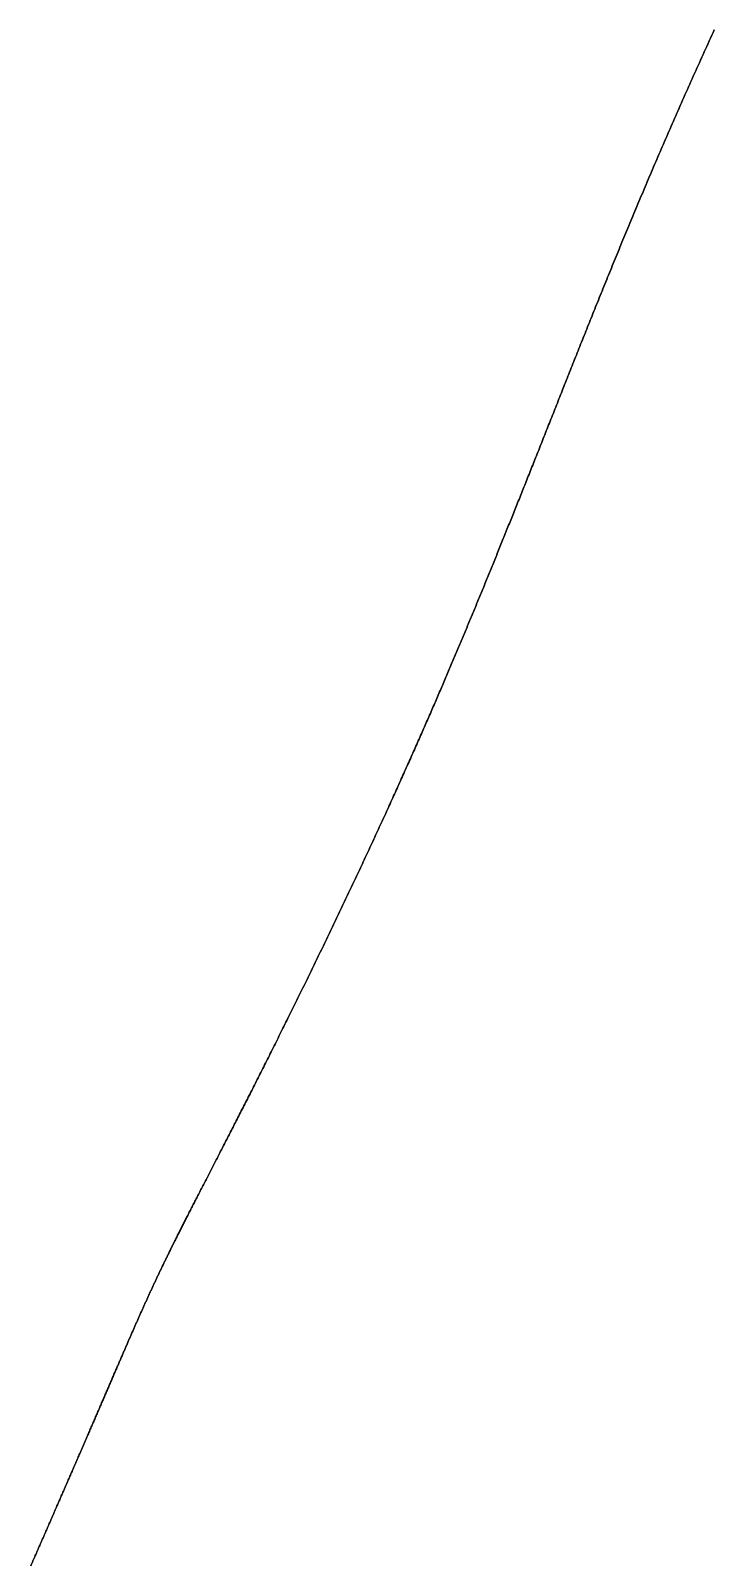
# Model space of a CAD drawing. Header units: inches. Extents: x 130170 to 284068, y 377793 to 804530.
# Drawn here: x 259666.6 to 259695.3, y 739564.4 to 739628.7 of the extents above; entities that cross this region are included whole.
import ezdxf

# ---------------------------------------------------------------- set-up
doc = ezdxf.new("R2010")
doc.units = ezdxf.units.IN
doc.header["$MEASUREMENT"] = 0
doc.layers.add('muni_il', color=7, linetype='Continuous')

msp = doc.modelspace()

# ---------------------------------------------------------------- linework, layer by layer
at = {"layer": 'muni_il'}
for points in [[(259666.642, 739564.42), (259666.666, 739564.475), (259666.689, 739564.529), (259666.713, 739564.583), (259666.737, 739564.637), (259666.76, 739564.691), (259666.784, 739564.745), (259666.808, 739564.799), (259666.831, 739564.853), (259666.855, 739564.907), (259666.878, 739564.961), (259666.902, 739565.015), (259666.926, 739565.069), (259666.949, 739565.123), (259666.973, 739565.177), (259666.996, 739565.231), (259667.02, 739565.284), (259667.043, 739565.338), (259667.067, 739565.392), (259667.09, 739565.446), (259667.114, 739565.499), (259667.137, 739565.553), (259667.161, 739565.606), (259667.184, 739565.66), (259667.207, 739565.714), (259667.231, 739565.767), (259667.254, 739565.82), (259667.278, 739565.874), (259667.301, 739565.927), (259667.324, 739565.981), (259667.348, 739566.034), (259667.371, 739566.087), (259667.394, 739566.14), (259667.417, 739566.194), (259667.441, 739566.247), (259667.464, 739566.3), (259667.487, 739566.353), (259667.51, 739566.406), (259667.533, 739566.459), (259667.556, 739566.512), (259667.579, 739566.565), (259667.603, 739566.618), (259667.626, 739566.671), (259667.649, 739566.724), (259667.672, 739566.776), (259667.695, 739566.829), (259667.718, 739566.882), (259667.741, 739566.934), (259667.764, 739566.987), (259667.786, 739567.039), (259667.809, 739567.092), (259667.832, 739567.144), (259667.855, 739567.196), (259667.878, 739567.249), (259667.901, 739567.301), (259667.923, 739567.353), (259667.946, 739567.405), (259667.969, 739567.457), (259667.991, 739567.509), (259668.014, 739567.561), (259668.037, 739567.613), (259668.059, 739567.665), (259668.082, 739567.717), (259668.104, 739567.768), (259668.127, 739567.82), (259668.149, 739567.872), (259668.172, 739567.923), (259668.194, 739567.974), (259668.216, 739568.026), (259668.238, 739568.077), (259668.261, 739568.128), (259668.283, 739568.179), (259668.305, 739568.23), (259668.327, 739568.281), (259668.349, 739568.332), (259668.372, 739568.383), (259668.394, 739568.434), (259668.416, 739568.484), (259668.438, 739568.535), (259668.459, 739568.585), (259668.481, 739568.636), (259668.503, 739568.686), (259668.525, 739568.736), (259668.547, 739568.787), (259668.568, 739568.837), (259668.59, 739568.886), (259668.612, 739568.936), (259668.633, 739568.986), (259668.655, 739569.036), (259668.676, 739569.085), (259668.698, 739569.135), (259668.719, 739569.184), (259668.741, 739569.234), (259668.762, 739569.283), (259668.783, 739569.332), (259668.804, 739569.381), (259668.826, 739569.43), (259668.847, 739569.478), (259668.868, 739569.527), (259668.889, 739569.576), (259668.91, 739569.624), (259668.931, 739569.673), (259668.952, 739569.721), (259668.973, 739569.769), (259668.993, 739569.817), (259669.014, 739569.865), (259669.035, 739569.913), (259669.055, 739569.961), (259669.076, 739570.008), (259669.096, 739570.056), (259669.117, 739570.103), (259669.137, 739570.15), (259669.158, 739570.198), (259669.178, 739570.245), (259669.198, 739570.292), (259669.219, 739570.338), (259669.239, 739570.385), (259669.259, 739570.432), (259669.279, 739570.478), (259669.299, 739570.524), (259669.319, 739570.571), (259669.339, 739570.617), (259669.359, 739570.663), (259669.378, 739570.708), (259669.398, 739570.754), (259669.418, 739570.8), (259669.437, 739570.845), (259669.457, 739570.891), (259669.476, 739570.936), (259669.496, 739570.981), (259669.515, 739571.026), (259669.535, 739571.071), (259669.554, 739571.115), (259669.573, 739571.16), (259669.592, 739571.205), (259669.611, 739571.249), (259669.63, 739571.293), (259669.649, 739571.337), (259669.668, 739571.381), (259669.687, 739571.425), (259669.706, 739571.469), (259669.725, 739571.512), (259669.743, 739571.556), (259669.762, 739571.599), (259669.781, 739571.642), (259669.799, 739571.685), (259669.818, 739571.728), (259669.836, 739571.771), (259669.855, 739571.814), (259669.873, 739571.856), (259669.891, 739571.899), (259669.909, 739571.941), (259669.928, 739571.983), (259669.946, 739572.025), (259669.964, 739572.067), (259669.982, 739572.109), (259670, 739572.15), (259670.017, 739572.192), (259670.035, 739572.233), (259670.053, 739572.274), (259670.071, 739572.315), (259670.088, 739572.356), (259670.106, 739572.397), (259670.123, 739572.438), (259670.141, 739572.478), (259670.158, 739572.519), (259670.176, 739572.559), (259670.193, 739572.599), (259670.21, 739572.639), (259670.228, 739572.679), (259670.245, 739572.719), (259670.262, 739572.759), (259670.279, 739572.798), (259670.296, 739572.838), (259670.313, 739572.877), (259670.33, 739572.916), (259670.347, 739572.955), (259670.363, 739572.994), (259670.38, 739573.033), (259670.397, 739573.072), (259670.414, 739573.11), (259670.43, 739573.149), (259670.447, 739573.187), (259670.463, 739573.225), (259670.48, 739573.264), (259670.496, 739573.302), (259670.513, 739573.339), (259670.529, 739573.377), (259670.545, 739573.415), (259670.561, 739573.452), (259670.578, 739573.49), (259670.594, 739573.527), (259670.61, 739573.564), (259670.626, 739573.601), (259670.642, 739573.638), (259670.658, 739573.675), (259670.674, 739573.712), (259670.69, 739573.748), (259670.706, 739573.785), (259670.722, 739573.821), (259670.737, 739573.858), (259670.753, 739573.894), (259670.769, 739573.93), (259670.785, 739573.966), (259670.8, 739574.002), (259670.816, 739574.038), (259670.832, 739574.073), (259670.847, 739574.109), (259670.863, 739574.145), (259670.878, 739574.18), (259670.893, 739574.215), (259670.909, 739574.25), (259670.924, 739574.286), (259670.94, 739574.321), (259670.955, 739574.356), (259670.97, 739574.391), (259670.986, 739574.425), (259671.001, 739574.46), (259671.016, 739574.495), (259671.031, 739574.529), (259671.047, 739574.564), (259671.062, 739574.598), (259671.077, 739574.633), (259671.092, 739574.667), (259671.107, 739574.701), (259671.122, 739574.735), (259671.137, 739574.769), (259671.152, 739574.803), (259671.168, 739574.837), (259671.183, 739574.871), (259671.197, 739574.905), (259671.213, 739574.939), (259671.228, 739574.972), (259671.242, 739575.006), (259671.257, 739575.039), (259671.272, 739575.073), (259671.287, 739575.106), (259671.302, 739575.14), (259671.317, 739575.173), (259671.332, 739575.206), (259671.347, 739575.24), (259671.362, 739575.273), (259671.377, 739575.306), (259671.392, 739575.339), (259671.407, 739575.372), (259671.422, 739575.405), (259671.437, 739575.438), (259671.452, 739575.471), (259671.467, 739575.504), (259671.482, 739575.537), (259671.496, 739575.57), (259671.511, 739575.603), (259671.526, 739575.636), (259671.541, 739575.669), (259671.556, 739575.702), (259671.571, 739575.735), (259671.586, 739575.768), (259671.601, 739575.8), (259671.617, 739575.833), (259671.632, 739575.866), (259671.647, 739575.899), (259671.662, 739575.932), (259671.677, 739575.965), (259671.692, 739575.997), (259671.707, 739576.03), (259671.722, 739576.063), (259671.738, 739576.096), (259671.753, 739576.129), (259671.768, 739576.162), (259671.783, 739576.195), (259671.799, 739576.227), (259671.814, 739576.261), (259671.83, 739576.293), (259671.845, 739576.327), (259671.861, 739576.36), (259671.876, 739576.393), (259671.892, 739576.426), (259671.907, 739576.459), (259671.923, 739576.492), (259671.939, 739576.525), (259671.954, 739576.559), (259671.97, 739576.592), (259671.986, 739576.626), (259672.002, 739576.659), (259672.018, 739576.693), (259672.034, 739576.726), (259672.05, 739576.76), (259672.066, 739576.794), (259672.082, 739576.828), (259672.098, 739576.861), (259672.115, 739576.895), (259672.131, 739576.929), (259672.147, 739576.964), (259672.164, 739576.998), (259672.18, 739577.032), (259672.197, 739577.067), (259672.214, 739577.101), (259672.23, 739577.136), (259672.247, 739577.17), (259672.264, 739577.205), (259672.281, 739577.24), (259672.298, 739577.275), (259672.315, 739577.31), (259672.332, 739577.345), (259672.35, 739577.381), (259672.367, 739577.416), (259672.384, 739577.452), (259672.402, 739577.488), (259672.42, 739577.524), (259672.437, 739577.56), (259672.455, 739577.596), (259672.473, 739577.632), (259672.491, 739577.669), (259672.509, 739577.705), (259672.527, 739577.742), (259672.545, 739577.779), (259672.564, 739577.816), (259672.582, 739577.853), (259672.601, 739577.89), (259672.62, 739577.928), (259672.638, 739577.966), (259672.657, 739578.004), (259672.676, 739578.042), (259672.695, 739578.08), (259672.714, 739578.118), (259672.734, 739578.157), (259672.753, 739578.196), (259672.773, 739578.235), (259672.792, 739578.274), (259672.812, 739578.313), (259672.832, 739578.353), (259672.852, 739578.393), (259672.872, 739578.433), (259672.892, 739578.473), (259672.913, 739578.513), (259672.933, 739578.554), (259672.954, 739578.595), (259672.975, 739578.636), (259672.995, 739578.677), (259673.016, 739578.719), (259673.038, 739578.761), (259673.059, 739578.803), (259673.08, 739578.845), (259673.102, 739578.887), (259673.124, 739578.93), (259673.146, 739578.973), (259673.168, 739579.016), (259673.19, 739579.06), (259673.212, 739579.103), (259673.234, 739579.147), (259673.257, 739579.192), (259673.28, 739579.236), (259673.302, 739579.281), (259673.325, 739579.326), (259673.349, 739579.371), (259673.372, 739579.417), (259673.395, 739579.463), (259673.419, 739579.509), (259673.443, 739579.555), (259673.467, 739579.602), (259673.491, 739579.649), (259673.515, 739579.696), (259673.539, 739579.744), (259673.564, 739579.792), (259673.589, 739579.84), (259673.614, 739579.889), (259673.639, 739579.937), (259673.664, 739579.986), (259673.689, 739580.036), (259673.715, 739580.086), (259673.74, 739580.136), (259673.766, 739580.186), (259673.792, 739580.237), (259673.818, 739580.287), (259673.845, 739580.339), (259673.871, 739580.39), (259673.898, 739580.442), (259673.925, 739580.495), (259673.952, 739580.547), (259673.979, 739580.6), (259674.007, 739580.653), (259674.034, 739580.707), (259674.062, 739580.761), (259674.09, 739580.815), (259674.118, 739580.87), (259674.146, 739580.925), (259674.175, 739580.98), (259674.203, 739581.036), (259674.232, 739581.092), (259674.261, 739581.148), (259674.29, 739581.205), (259674.32, 739581.262), (259674.349, 739581.319), (259674.379, 739581.377), (259674.409, 739581.435), (259674.439, 739581.493), (259674.469, 739581.552), (259674.499, 739581.611), (259674.53, 739581.671), (259674.56, 739581.73), (259674.591, 739581.791), (259674.622, 739581.851), (259674.654, 739581.912), (259674.685, 739581.974), (259674.717, 739582.035), (259674.749, 739582.097), (259674.781, 739582.159), (259674.813, 739582.222), (259674.845, 739582.285), (259674.878, 739582.349), (259674.91, 739582.412), (259674.943, 739582.477), (259674.976, 739582.541), (259675.01, 739582.606), (259675.043, 739582.671), (259675.077, 739582.737), (259675.11, 739582.803), (259675.144, 739582.869), (259675.178, 739582.936), (259675.213, 739583.003), (259675.247, 739583.07), (259675.282, 739583.138), (259675.316, 739583.206), (259675.351, 739583.275), (259675.386, 739583.343), (259675.422, 739583.413), (259675.457, 739583.482), (259675.492, 739583.552), (259675.528, 739583.622), (259675.564, 739583.693), (259675.6, 739583.764), (259675.636, 739583.835), (259675.673, 739583.906), (259675.709, 739583.978), (259675.746, 739584.051), (259675.783, 739584.123), (259675.82, 739584.196), (259675.857, 739584.269), (259675.894, 739584.343), (259675.932, 739584.417), (259675.969, 739584.491), (259676.007, 739584.566), (259676.045, 739584.641), (259676.083, 739584.716), (259676.121, 739584.792), (259676.159, 739584.867), (259676.198, 739584.944), (259676.236, 739585.02), (259676.275, 739585.097), (259676.314, 739585.174), (259676.353, 739585.251), (259676.392, 739585.329), (259676.431, 739585.407), (259676.47, 739585.485), (259676.51, 739585.564), (259676.55, 739585.643), (259676.589, 739585.722), (259676.629, 739585.801), (259676.669, 739585.881), (259676.709, 739585.961), (259676.749, 739586.041), (259676.79, 739586.122), (259676.83, 739586.203), (259676.87, 739586.284), (259676.911, 739586.365), (259676.952, 739586.447), (259676.993, 739586.529), (259677.033, 739586.611), (259677.074, 739586.693), (259677.115, 739586.775), (259677.157, 739586.858), (259677.198, 739586.941), (259677.239, 739587.024), (259677.281, 739587.108), (259677.322, 739587.192), (259677.364, 739587.275), (259677.405, 739587.36), (259677.447, 739587.444), (259677.489, 739587.528), (259677.531, 739587.613), (259677.573, 739587.698), (259677.615, 739587.783), (259677.657, 739587.868), (259677.699, 739587.954), (259677.741, 739588.039), (259677.783, 739588.125), (259677.825, 739588.211), (259677.868, 739588.297), (259677.91, 739588.383), (259677.953, 739588.47), (259677.995, 739588.556), (259678.037, 739588.643), (259678.08, 739588.73), (259678.123, 739588.817), (259678.165, 739588.904), (259678.208, 739588.991), (259678.25, 739589.078), (259678.293, 739589.166), (259678.336, 739589.253), (259678.378, 739589.341), (259678.421, 739589.429), (259678.464, 739589.517), (259678.507, 739589.604), (259678.549, 739589.692), (259678.592, 739589.781), (259678.635, 739589.869), (259678.678, 739589.957), (259678.72, 739590.045), (259678.763, 739590.134), (259678.806, 739590.222), (259678.848, 739590.31), (259678.891, 739590.399), (259678.934, 739590.487), (259678.977, 739590.576), (259679.019, 739590.664), (259679.062, 739590.753), (259679.105, 739590.842), (259679.147, 739590.93), (259679.19, 739591.019), (259679.232, 739591.107), (259679.275, 739591.196), (259679.317, 739591.285), (259679.36, 739591.373), (259679.402, 739591.462), (259679.444, 739591.551), (259679.487, 739591.639), (259679.529, 739591.728), (259679.571, 739591.816), (259679.613, 739591.905), (259679.655, 739591.993), (259679.697, 739592.081), (259679.739, 739592.17), (259679.781, 739592.258), (259679.823, 739592.346), (259679.865, 739592.434), (259679.906, 739592.522), (259679.948, 739592.61), (259679.989, 739592.698), (259680.031, 739592.786), (259680.072, 739592.874), (259680.114, 739592.961), (259680.155, 739593.049), (259680.196, 739593.136), (259680.237, 739593.223), (259680.278, 739593.311), (259680.319, 739593.398), (259680.36, 739593.485), (259680.4, 739593.571), (259680.441, 739593.658), (259680.482, 739593.745), (259680.522, 739593.831), (259680.562, 739593.918), (259680.603, 739594.004), (259680.643, 739594.09), (259680.683, 739594.176), (259680.723, 739594.262), (259680.763, 739594.347), (259680.802, 739594.433), (259680.842, 739594.518), (259680.881, 739594.603), (259680.921, 739594.688), (259680.96, 739594.773), (259680.999, 739594.858), (259681.038, 739594.942), (259681.077, 739595.026), (259681.116, 739595.111), (259681.155, 739595.195), (259681.193, 739595.278), (259681.232, 739595.362), (259681.27, 739595.445), (259681.308, 739595.529), (259681.347, 739595.612), (259681.384, 739595.694), (259681.422, 739595.777), (259681.46, 739595.86), (259681.498, 739595.942), (259681.535, 739596.024), (259681.573, 739596.106), (259681.61, 739596.187), (259681.647, 739596.269), (259681.684, 739596.35), (259681.721, 739596.431), (259681.758, 739596.512), (259681.794, 739596.592), (259681.831, 739596.672), (259681.867, 739596.753), (259681.903, 739596.833), (259681.939, 739596.912), (259681.975, 739596.992), (259682.011, 739597.071), (259682.047, 739597.15), (259682.082, 739597.229), (259682.118, 739597.308), (259682.153, 739597.386), (259682.188, 739597.464), (259682.223, 739597.542), (259682.258, 739597.62), (259682.293, 739597.697), (259682.327, 739597.775), (259682.362, 739597.852), (259682.396, 739597.929), (259682.43, 739598.005), (259682.464, 739598.082), (259682.498, 739598.158), (259682.532, 739598.234), (259682.566, 739598.31), (259682.599, 739598.385), (259682.633, 739598.46), (259682.666, 739598.535), (259682.7, 739598.61), (259682.733, 739598.685), (259682.765, 739598.759), (259682.798, 739598.834), (259682.831, 739598.908), (259682.864, 739598.981), (259682.896, 739599.055), (259682.928, 739599.128), (259682.96, 739599.202), (259682.993, 739599.275), (259683.025, 739599.347), (259683.056, 739599.42), (259683.088, 739599.492), (259683.12, 739599.564), (259683.151, 739599.636), (259683.183, 739599.708), (259683.214, 739599.779), (259683.245, 739599.851), (259683.276, 739599.922), (259683.307, 739599.993), (259683.338, 739600.064), (259683.368, 739600.134), (259683.399, 739600.205), (259683.43, 739600.275), (259683.46, 739600.345), (259683.49, 739600.415), (259683.521, 739600.484), (259683.55, 739600.554), (259683.58, 739600.623), (259683.61, 739600.692), (259683.64, 739600.761), (259683.67, 739600.83), (259683.699, 739600.899), (259683.729, 739600.967), (259683.758, 739601.036), (259683.788, 739601.104), (259683.817, 739601.172), (259683.846, 739601.24), (259683.875, 739601.307), (259683.904, 739601.375), (259683.933, 739601.443), (259683.962, 739601.51), (259683.99, 739601.577), (259684.019, 739601.644), (259684.048, 739601.711), (259684.076, 739601.778), (259684.105, 739601.845), (259684.133, 739601.911), (259684.161, 739601.978), (259684.189, 739602.044), (259684.217, 739602.111), (259684.246, 739602.177), (259684.274, 739602.243), (259684.301, 739602.309), (259684.329, 739602.375), (259684.357, 739602.44), (259684.385, 739602.506), (259684.412, 739602.572), (259684.44, 739602.637), (259684.468, 739602.703), (259684.495, 739602.768), (259684.523, 739602.833), (259684.55, 739602.899), (259684.578, 739602.964), (259684.605, 739603.029), (259684.632, 739603.094), (259684.66, 739603.159), (259684.687, 739603.224), (259684.714, 739603.289), (259684.741, 739603.354), (259684.768, 739603.419), (259684.795, 739603.484), (259684.822, 739603.549), (259684.849, 739603.613), (259684.876, 739603.678), (259684.903, 739603.743), (259684.93, 739603.808), (259684.957, 739603.872), (259684.984, 739603.937), (259685.011, 739604.002), (259685.038, 739604.067), (259685.065, 739604.131), (259685.092, 739604.196), (259685.118, 739604.261), (259685.145, 739604.326), (259685.172, 739604.39), (259685.199, 739604.455), (259685.226, 739604.52), (259685.252, 739604.585), (259685.279, 739604.65), (259685.306, 739604.715), (259685.333, 739604.78), (259685.36, 739604.845), (259685.386, 739604.91), (259685.413, 739604.975), (259685.44, 739605.04), (259685.467, 739605.105), (259685.493, 739605.171), (259685.52, 739605.236), (259685.547, 739605.302), (259685.574, 739605.367), (259685.601, 739605.433), (259685.628, 739605.498), (259685.655, 739605.564), (259685.682, 739605.63), (259685.709, 739605.696), (259685.736, 739605.762), (259685.763, 739605.828), (259685.79, 739605.894), (259685.817, 739605.96), (259685.844, 739606.027), (259685.871, 739606.093), (259685.898, 739606.16), (259685.925, 739606.227), (259685.952, 739606.294), (259685.979, 739606.361), (259686.007, 739606.428), (259686.034, 739606.495), (259686.061, 739606.562), (259686.089, 739606.63), (259686.116, 739606.697), (259686.144, 739606.765), (259686.171, 739606.833), (259686.199, 739606.901), (259686.226, 739606.969), (259686.254, 739607.038), (259686.282, 739607.106), (259686.309, 739607.175), (259686.337, 739607.243), (259686.365, 739607.312), (259686.393, 739607.382), (259686.421, 739607.451), (259686.449, 739607.52), (259686.477, 739607.59), (259686.505, 739607.66), (259686.533, 739607.729), (259686.561, 739607.8), (259686.589, 739607.87), (259686.618, 739607.94), (259686.646, 739608.011), (259686.675, 739608.082), (259686.703, 739608.153), (259686.732, 739608.224), (259686.76, 739608.295), (259686.789, 739608.367), (259686.818, 739608.439), (259686.847, 739608.511), (259686.876, 739608.583), (259686.904, 739608.655), (259686.934, 739608.728), (259686.963, 739608.8), (259686.992, 739608.873), (259687.021, 739608.946), (259687.05, 739609.02), (259687.08, 739609.093), (259687.109, 739609.167), (259687.139, 739609.241), (259687.168, 739609.315), (259687.198, 739609.39), (259687.228, 739609.464), (259687.258, 739609.539), (259687.287, 739609.614), (259687.317, 739609.689), (259687.347, 739609.765), (259687.378, 739609.84), (259687.408, 739609.916), (259687.438, 739609.992), (259687.468, 739610.068), (259687.499, 739610.145), (259687.529, 739610.222), (259687.56, 739610.299), (259687.591, 739610.376), (259687.621, 739610.453), (259687.652, 739610.531), (259687.683, 739610.609), (259687.714, 739610.687), (259687.745, 739610.765), (259687.776, 739610.843), (259687.808, 739610.922), (259687.839, 739611.001), (259687.87, 739611.08), (259687.902, 739611.16), (259687.933, 739611.239), (259687.965, 739611.319), (259687.997, 739611.399), (259688.028, 739611.479), (259688.06, 739611.56), (259688.092, 739611.641), (259688.124, 739611.722), (259688.157, 739611.803), (259688.189, 739611.884), (259688.221, 739611.966), (259688.254, 739612.048), (259688.286, 739612.13), (259688.319, 739612.212), (259688.351, 739612.295), (259688.384, 739612.377), (259688.417, 739612.46), (259688.45, 739612.544), (259688.483, 739612.627), (259688.516, 739612.711), (259688.549, 739612.794), (259688.583, 739612.878), (259688.616, 739612.963), (259688.649, 739613.047), (259688.683, 739613.132), (259688.717, 739613.217), (259688.75, 739613.302), (259688.784, 739613.387), (259688.818, 739613.473), (259688.852, 739613.559), (259688.886, 739613.645), (259688.92, 739613.731), (259688.955, 739613.818), (259688.989, 739613.904), (259689.023, 739613.991), (259689.058, 739614.078), (259689.093, 739614.166), (259689.127, 739614.253), (259689.162, 739614.341), (259689.197, 739614.429), (259689.232, 739614.517), (259689.267, 739614.605), (259689.302, 739614.694), (259689.337, 739614.783), (259689.373, 739614.872), (259689.408, 739614.961), (259689.444, 739615.05), (259689.479, 739615.14), (259689.515, 739615.229), (259689.551, 739615.32), (259689.587, 739615.41), (259689.623, 739615.5), (259689.659, 739615.591), (259689.695, 739615.681), (259689.731, 739615.772), (259689.768, 739615.864), (259689.804, 739615.955), (259689.841, 739616.046), (259689.877, 739616.138), (259689.914, 739616.23), (259689.951, 739616.322), (259689.988, 739616.415), (259690.025, 739616.507), (259690.062, 739616.6), (259690.099, 739616.693), (259690.137, 739616.786), (259690.174, 739616.879), (259690.212, 739616.973), (259690.249, 739617.066), (259690.287, 739617.16), (259690.325, 739617.254), (259690.363, 739617.349), (259690.401, 739617.443), (259690.439, 739617.538), (259690.477, 739617.632), (259690.515, 739617.727), (259690.554, 739617.822), (259690.592, 739617.918), (259690.631, 739618.013), (259690.67, 739618.109), (259690.709, 739618.205), (259690.748, 739618.301), (259690.787, 739618.397), (259690.826, 739618.494), (259690.865, 739618.59), (259690.905, 739618.687), (259690.944, 739618.784), (259690.984, 739618.881), (259691.023, 739618.978), (259691.063, 739619.076), (259691.103, 739619.174), (259691.143, 739619.272), (259691.183, 739619.37), (259691.224, 739619.468), (259691.264, 739619.566), (259691.305, 739619.665), (259691.345, 739619.764), (259691.386, 739619.863), (259691.427, 739619.962), (259691.468, 739620.061), (259691.509, 739620.161), (259691.55, 739620.26), (259691.592, 739620.36), (259691.633, 739620.46), (259691.675, 739620.56), (259691.716, 739620.661), (259691.758, 739620.761), (259691.8, 739620.862), (259691.842, 739620.963), (259691.884, 739621.064), (259691.927, 739621.166), (259691.969, 739621.267), (259692.012, 739621.369), (259692.054, 739621.471), (259692.097, 739621.573), (259692.14, 739621.675), (259692.183, 739621.777), (259692.227, 739621.88), (259692.27, 739621.983), (259692.314, 739622.086), (259692.357, 739622.189), (259692.401, 739622.292), (259692.445, 739622.396), (259692.489, 739622.5), (259692.533, 739622.604), (259692.577, 739622.708), (259692.622, 739622.812), (259692.667, 739622.917), (259692.711, 739623.021), (259692.756, 739623.126), (259692.801, 739623.232), (259692.846, 739623.337), (259692.892, 739623.442), (259692.937, 739623.548), (259692.983, 739623.654), (259693.029, 739623.76), (259693.075, 739623.867), (259693.121, 739623.973), (259693.167, 739624.08), (259693.213, 739624.187), (259693.26, 739624.294), (259693.307, 739624.401), (259693.353, 739624.509), (259693.4, 739624.617), (259693.447, 739624.725), (259693.495, 739624.833), (259693.542, 739624.942), (259693.59, 739625.05), (259693.638, 739625.159), (259693.686, 739625.268), (259693.734, 739625.378), (259693.782, 739625.487), (259693.83, 739625.597), (259693.879, 739625.707), (259693.928, 739625.817), (259693.976, 739625.928), (259694.026, 739626.039), (259694.075, 739626.15), (259694.124, 739626.261), (259694.174, 739626.372), (259694.223, 739626.484), (259694.273, 739626.596), (259694.323, 739626.708), (259694.373, 739626.82), (259694.424, 739626.933), (259694.474, 739627.045), (259694.525, 739627.158), (259694.576, 739627.272), (259694.627, 739627.385), (259694.678, 739627.499), (259694.729, 739627.613), (259694.781, 739627.727), (259694.832, 739627.842), (259694.884, 739627.957), (259694.936, 739628.072), (259694.989, 739628.187), (259695.041, 739628.302), (259695.093, 739628.418), (259695.146, 739628.534), (259695.199, 739628.65), (259695.252, 739628.767)], [(259695.252, 739628.767), (259695.199, 739628.65), (259695.146, 739628.534), (259695.093, 739628.418), (259695.041, 739628.302), (259694.989, 739628.187), (259694.936, 739628.072), (259694.884, 739627.957), (259694.832, 739627.842), (259694.781, 739627.727), (259694.729, 739627.613), (259694.678, 739627.499), (259694.627, 739627.385), (259694.576, 739627.272), (259694.525, 739627.158), (259694.474, 739627.045), (259694.424, 739626.933), (259694.373, 739626.82), (259694.323, 739626.708), (259694.273, 739626.596), (259694.223, 739626.484), (259694.174, 739626.372), (259694.124, 739626.261), (259694.075, 739626.15), (259694.026, 739626.039), (259693.976, 739625.928), (259693.928, 739625.817), (259693.879, 739625.707), (259693.83, 739625.597), (259693.782, 739625.487), (259693.734, 739625.378), (259693.686, 739625.268), (259693.638, 739625.159), (259693.59, 739625.05), (259693.542, 739624.942), (259693.495, 739624.833), (259693.447, 739624.725), (259693.4, 739624.617), (259693.353, 739624.509), (259693.307, 739624.401), (259693.26, 739624.294), (259693.213, 739624.187), (259693.167, 739624.08), (259693.121, 739623.973), (259693.075, 739623.867), (259693.029, 739623.76), (259692.983, 739623.654), (259692.937, 739623.548), (259692.892, 739623.442), (259692.846, 739623.337), (259692.801, 739623.232), (259692.756, 739623.126), (259692.711, 739623.021), (259692.667, 739622.917), (259692.622, 739622.812), (259692.577, 739622.708), (259692.533, 739622.604), (259692.489, 739622.5), (259692.445, 739622.396), (259692.401, 739622.292), (259692.357, 739622.189), (259692.314, 739622.086), (259692.27, 739621.983), (259692.227, 739621.88), (259692.183, 739621.777), (259692.14, 739621.675), (259692.097, 739621.573), (259692.054, 739621.471), (259692.012, 739621.369), (259691.969, 739621.267), (259691.927, 739621.166), (259691.884, 739621.064), (259691.842, 739620.963), (259691.8, 739620.862), (259691.758, 739620.761), (259691.716, 739620.661), (259691.675, 739620.56), (259691.633, 739620.46), (259691.592, 739620.36), (259691.55, 739620.26), (259691.509, 739620.161), (259691.468, 739620.061), (259691.427, 739619.962), (259691.386, 739619.863), (259691.345, 739619.764), (259691.305, 739619.665), (259691.264, 739619.566), (259691.224, 739619.468), (259691.183, 739619.37), (259691.143, 739619.272), (259691.103, 739619.174), (259691.063, 739619.076), (259691.023, 739618.978), (259690.984, 739618.881), (259690.944, 739618.784), (259690.905, 739618.687), (259690.865, 739618.59), (259690.826, 739618.494), (259690.787, 739618.397), (259690.748, 739618.301), (259690.709, 739618.205), (259690.67, 739618.109), (259690.631, 739618.013), (259690.592, 739617.918), (259690.554, 739617.822), (259690.515, 739617.727), (259690.477, 739617.632), (259690.439, 739617.538), (259690.401, 739617.443), (259690.363, 739617.349), (259690.325, 739617.254), (259690.287, 739617.16), (259690.249, 739617.066), (259690.212, 739616.973), (259690.174, 739616.879), (259690.137, 739616.786), (259690.099, 739616.693), (259690.062, 739616.6), (259690.025, 739616.507), (259689.988, 739616.415), (259689.951, 739616.322), (259689.914, 739616.23), (259689.877, 739616.138), (259689.841, 739616.046), (259689.804, 739615.955), (259689.768, 739615.864), (259689.731, 739615.772), (259689.695, 739615.681), (259689.659, 739615.591), (259689.623, 739615.5), (259689.587, 739615.41), (259689.551, 739615.32), (259689.515, 739615.229), (259689.479, 739615.14), (259689.444, 739615.05), (259689.408, 739614.961), (259689.373, 739614.872), (259689.337, 739614.783), (259689.302, 739614.694), (259689.267, 739614.605), (259689.232, 739614.517), (259689.197, 739614.429), (259689.162, 739614.341), (259689.127, 739614.253), (259689.093, 739614.166), (259689.058, 739614.078), (259689.023, 739613.991), (259688.989, 739613.904), (259688.955, 739613.818), (259688.92, 739613.731), (259688.886, 739613.645), (259688.852, 739613.559), (259688.818, 739613.473), (259688.784, 739613.387), (259688.75, 739613.302), (259688.717, 739613.217), (259688.683, 739613.132), (259688.649, 739613.047), (259688.616, 739612.963), (259688.583, 739612.878), (259688.549, 739612.794), (259688.516, 739612.711), (259688.483, 739612.627), (259688.45, 739612.544), (259688.417, 739612.46), (259688.384, 739612.377), (259688.351, 739612.295), (259688.319, 739612.212), (259688.286, 739612.13), (259688.254, 739612.048), (259688.221, 739611.966), (259688.189, 739611.884), (259688.157, 739611.803), (259688.124, 739611.722), (259688.092, 739611.641), (259688.06, 739611.56), (259688.028, 739611.479), (259687.997, 739611.399), (259687.965, 739611.319), (259687.933, 739611.239), (259687.902, 739611.16), (259687.87, 739611.08), (259687.839, 739611.001), (259687.808, 739610.922), (259687.776, 739610.843), (259687.745, 739610.765), (259687.714, 739610.687), (259687.683, 739610.609), (259687.652, 739610.531), (259687.621, 739610.453), (259687.591, 739610.376), (259687.56, 739610.299), (259687.529, 739610.222), (259687.499, 739610.145), (259687.468, 739610.068), (259687.438, 739609.992), (259687.408, 739609.916), (259687.378, 739609.84), (259687.347, 739609.765), (259687.317, 739609.689), (259687.287, 739609.614), (259687.258, 739609.539), (259687.228, 739609.464), (259687.198, 739609.39), (259687.168, 739609.315), (259687.139, 739609.241), (259687.109, 739609.167), (259687.08, 739609.093), (259687.05, 739609.02), (259687.021, 739608.946), (259686.992, 739608.873), (259686.963, 739608.8), (259686.934, 739608.728), (259686.904, 739608.655), (259686.876, 739608.583), (259686.847, 739608.511), (259686.818, 739608.439), (259686.789, 739608.367), (259686.76, 739608.295), (259686.732, 739608.224), (259686.703, 739608.153), (259686.675, 739608.082), (259686.646, 739608.011), (259686.618, 739607.94), (259686.589, 739607.87), (259686.561, 739607.8), (259686.533, 739607.729), (259686.505, 739607.66), (259686.477, 739607.59), (259686.449, 739607.52), (259686.421, 739607.451), (259686.393, 739607.382), (259686.365, 739607.312), (259686.337, 739607.243), (259686.309, 739607.175), (259686.282, 739607.106), (259686.254, 739607.038), (259686.226, 739606.969), (259686.199, 739606.901), (259686.171, 739606.833), (259686.144, 739606.765), (259686.116, 739606.697), (259686.089, 739606.63), (259686.061, 739606.562), (259686.034, 739606.495), (259686.007, 739606.428), (259685.979, 739606.361), (259685.952, 739606.294), (259685.925, 739606.227), (259685.898, 739606.16), (259685.871, 739606.093), (259685.844, 739606.027), (259685.817, 739605.96), (259685.79, 739605.894), (259685.763, 739605.828), (259685.736, 739605.762), (259685.709, 739605.696), (259685.682, 739605.63), (259685.655, 739605.564), (259685.628, 739605.498), (259685.601, 739605.433), (259685.574, 739605.367), (259685.547, 739605.302), (259685.52, 739605.236), (259685.493, 739605.171), (259685.467, 739605.105), (259685.44, 739605.04), (259685.413, 739604.975), (259685.386, 739604.91), (259685.36, 739604.845), (259685.333, 739604.78), (259685.306, 739604.715), (259685.279, 739604.65), (259685.252, 739604.585), (259685.226, 739604.52), (259685.199, 739604.455), (259685.172, 739604.39), (259685.145, 739604.326), (259685.118, 739604.261), (259685.092, 739604.196), (259685.065, 739604.131), (259685.038, 739604.067), (259685.011, 739604.002), (259684.984, 739603.937), (259684.957, 739603.872), (259684.93, 739603.808), (259684.903, 739603.743), (259684.876, 739603.678), (259684.849, 739603.613), (259684.822, 739603.549), (259684.795, 739603.484), (259684.768, 739603.419), (259684.741, 739603.354), (259684.714, 739603.289), (259684.687, 739603.224), (259684.66, 739603.159), (259684.632, 739603.094), (259684.605, 739603.029), (259684.578, 739602.964), (259684.55, 739602.899), (259684.523, 739602.833), (259684.495, 739602.768), (259684.468, 739602.703), (259684.44, 739602.637), (259684.412, 739602.572), (259684.385, 739602.506), (259684.357, 739602.44), (259684.329, 739602.375), (259684.301, 739602.309), (259684.274, 739602.243), (259684.246, 739602.177), (259684.217, 739602.111), (259684.189, 739602.044), (259684.161, 739601.978), (259684.133, 739601.911), (259684.105, 739601.845), (259684.076, 739601.778), (259684.048, 739601.711), (259684.019, 739601.644), (259683.99, 739601.577), (259683.962, 739601.51), (259683.933, 739601.443), (259683.904, 739601.375), (259683.875, 739601.307), (259683.846, 739601.24), (259683.817, 739601.172), (259683.788, 739601.104), (259683.758, 739601.036), (259683.729, 739600.967), (259683.699, 739600.899), (259683.67, 739600.83), (259683.64, 739600.761), (259683.61, 739600.692), (259683.58, 739600.623), (259683.55, 739600.554), (259683.521, 739600.484), (259683.49, 739600.415), (259683.46, 739600.345), (259683.43, 739600.275), (259683.399, 739600.205), (259683.368, 739600.134), (259683.338, 739600.064), (259683.307, 739599.993), (259683.276, 739599.922), (259683.245, 739599.851), (259683.214, 739599.779), (259683.183, 739599.708), (259683.151, 739599.636), (259683.12, 739599.564), (259683.088, 739599.492), (259683.056, 739599.42), (259683.025, 739599.347), (259682.993, 739599.275), (259682.96, 739599.202), (259682.928, 739599.128), (259682.896, 739599.055), (259682.864, 739598.981), (259682.831, 739598.908), (259682.798, 739598.834), (259682.765, 739598.759), (259682.733, 739598.685), (259682.7, 739598.61), (259682.666, 739598.535), (259682.633, 739598.46), (259682.599, 739598.385), (259682.566, 739598.31), (259682.532, 739598.234), (259682.498, 739598.158), (259682.464, 739598.082), (259682.43, 739598.005), (259682.396, 739597.929), (259682.362, 739597.852), (259682.327, 739597.775), (259682.293, 739597.697), (259682.258, 739597.62), (259682.223, 739597.542), (259682.188, 739597.464), (259682.153, 739597.386), (259682.118, 739597.308), (259682.082, 739597.229), (259682.047, 739597.15), (259682.011, 739597.071), (259681.975, 739596.992), (259681.939, 739596.912), (259681.903, 739596.833), (259681.867, 739596.753), (259681.831, 739596.672), (259681.794, 739596.592), (259681.758, 739596.512), (259681.721, 739596.431), (259681.684, 739596.35), (259681.647, 739596.269), (259681.61, 739596.187), (259681.573, 739596.106), (259681.535, 739596.024), (259681.498, 739595.942), (259681.46, 739595.86), (259681.422, 739595.777), (259681.384, 739595.694), (259681.347, 739595.612), (259681.308, 739595.529), (259681.27, 739595.445), (259681.232, 739595.362), (259681.193, 739595.278), (259681.155, 739595.195), (259681.116, 739595.111), (259681.077, 739595.026), (259681.038, 739594.942), (259680.999, 739594.858), (259680.96, 739594.773), (259680.921, 739594.688), (259680.881, 739594.603), (259680.842, 739594.518), (259680.802, 739594.433), (259680.763, 739594.347), (259680.723, 739594.262), (259680.683, 739594.176), (259680.643, 739594.09), (259680.603, 739594.004), (259680.562, 739593.918), (259680.522, 739593.831), (259680.482, 739593.745), (259680.441, 739593.658), (259680.4, 739593.571), (259680.36, 739593.485), (259680.319, 739593.398), (259680.278, 739593.311), (259680.237, 739593.223), (259680.196, 739593.136), (259680.155, 739593.049), (259680.114, 739592.961), (259680.072, 739592.874), (259680.031, 739592.786), (259679.989, 739592.698), (259679.948, 739592.61), (259679.906, 739592.522), (259679.865, 739592.434), (259679.823, 739592.346), (259679.781, 739592.258), (259679.739, 739592.17), (259679.697, 739592.081), (259679.655, 739591.993), (259679.613, 739591.905), (259679.571, 739591.816), (259679.529, 739591.728), (259679.487, 739591.639), (259679.444, 739591.551), (259679.402, 739591.462), (259679.36, 739591.373), (259679.317, 739591.285), (259679.275, 739591.196), (259679.232, 739591.107), (259679.19, 739591.019), (259679.147, 739590.93), (259679.105, 739590.842), (259679.062, 739590.753), (259679.019, 739590.664), (259678.977, 739590.576), (259678.934, 739590.487), (259678.891, 739590.399), (259678.848, 739590.31), (259678.806, 739590.222), (259678.763, 739590.134), (259678.72, 739590.045), (259678.678, 739589.957), (259678.635, 739589.869), (259678.592, 739589.781), (259678.549, 739589.692), (259678.507, 739589.604), (259678.464, 739589.517), (259678.421, 739589.429), (259678.378, 739589.341), (259678.336, 739589.253), (259678.293, 739589.166), (259678.25, 739589.078), (259678.208, 739588.991), (259678.165, 739588.904), (259678.123, 739588.817), (259678.08, 739588.73), (259678.037, 739588.643), (259677.995, 739588.556), (259677.953, 739588.47), (259677.91, 739588.383), (259677.868, 739588.297), (259677.825, 739588.211), (259677.783, 739588.125), (259677.741, 739588.039), (259677.699, 739587.954), (259677.657, 739587.868), (259677.615, 739587.783), (259677.573, 739587.698), (259677.531, 739587.613), (259677.489, 739587.528), (259677.447, 739587.444), (259677.405, 739587.36), (259677.364, 739587.275), (259677.322, 739587.192), (259677.281, 739587.108), (259677.239, 739587.024), (259677.198, 739586.941), (259677.157, 739586.858), (259677.115, 739586.775), (259677.074, 739586.693), (259677.033, 739586.611), (259676.993, 739586.529), (259676.952, 739586.447), (259676.911, 739586.365), (259676.87, 739586.284), (259676.83, 739586.203), (259676.79, 739586.122), (259676.749, 739586.041), (259676.709, 739585.961), (259676.669, 739585.881), (259676.629, 739585.801), (259676.589, 739585.722), (259676.55, 739585.643), (259676.51, 739585.564), (259676.47, 739585.485), (259676.431, 739585.407), (259676.392, 739585.329), (259676.353, 739585.251), (259676.314, 739585.174), (259676.275, 739585.097), (259676.236, 739585.02), (259676.198, 739584.944), (259676.159, 739584.867), (259676.121, 739584.792), (259676.083, 739584.716), (259676.045, 739584.641), (259676.007, 739584.566), (259675.969, 739584.491), (259675.932, 739584.417), (259675.894, 739584.343), (259675.857, 739584.269), (259675.82, 739584.196), (259675.783, 739584.123), (259675.746, 739584.051), (259675.709, 739583.978), (259675.673, 739583.906), (259675.636, 739583.835), (259675.6, 739583.764), (259675.564, 739583.693), (259675.528, 739583.622), (259675.492, 739583.552), (259675.457, 739583.482), (259675.422, 739583.413), (259675.386, 739583.343), (259675.351, 739583.275), (259675.316, 739583.206), (259675.282, 739583.138), (259675.247, 739583.07), (259675.213, 739583.003), (259675.178, 739582.936), (259675.144, 739582.869), (259675.11, 739582.803), (259675.077, 739582.737), (259675.043, 739582.671), (259675.01, 739582.606), (259674.976, 739582.541), (259674.943, 739582.477), (259674.91, 739582.412), (259674.878, 739582.349), (259674.845, 739582.285), (259674.813, 739582.222), (259674.781, 739582.159), (259674.749, 739582.097), (259674.717, 739582.035), (259674.685, 739581.974), (259674.654, 739581.912), (259674.622, 739581.851), (259674.591, 739581.791), (259674.56, 739581.73), (259674.53, 739581.671), (259674.499, 739581.611), (259674.469, 739581.552), (259674.439, 739581.493), (259674.409, 739581.435), (259674.379, 739581.377), (259674.349, 739581.319), (259674.32, 739581.262), (259674.29, 739581.205), (259674.261, 739581.148), (259674.232, 739581.092), (259674.203, 739581.036), (259674.175, 739580.98), (259674.146, 739580.925), (259674.118, 739580.87), (259674.09, 739580.815), (259674.062, 739580.761), (259674.034, 739580.707), (259674.007, 739580.653), (259673.979, 739580.6), (259673.952, 739580.547), (259673.925, 739580.495), (259673.898, 739580.442), (259673.871, 739580.39), (259673.845, 739580.339), (259673.818, 739580.287), (259673.792, 739580.237), (259673.766, 739580.186), (259673.74, 739580.136), (259673.715, 739580.086), (259673.689, 739580.036), (259673.664, 739579.986), (259673.639, 739579.937), (259673.614, 739579.889), (259673.589, 739579.84), (259673.564, 739579.792), (259673.539, 739579.744), (259673.515, 739579.696), (259673.491, 739579.649), (259673.467, 739579.602), (259673.443, 739579.555), (259673.419, 739579.509), (259673.395, 739579.463), (259673.372, 739579.417), (259673.349, 739579.371), (259673.325, 739579.326), (259673.302, 739579.281), (259673.28, 739579.236), (259673.257, 739579.192), (259673.234, 739579.147), (259673.212, 739579.103), (259673.19, 739579.06), (259673.168, 739579.016), (259673.146, 739578.973), (259673.124, 739578.93), (259673.102, 739578.887), (259673.08, 739578.845), (259673.059, 739578.803), (259673.038, 739578.761), (259673.016, 739578.719), (259672.995, 739578.677), (259672.975, 739578.636), (259672.954, 739578.595), (259672.933, 739578.554), (259672.913, 739578.513), (259672.892, 739578.473), (259672.872, 739578.433), (259672.852, 739578.393), (259672.832, 739578.353), (259672.812, 739578.313), (259672.792, 739578.274), (259672.773, 739578.235), (259672.753, 739578.196), (259672.734, 739578.157), (259672.714, 739578.118), (259672.695, 739578.08), (259672.676, 739578.042), (259672.657, 739578.004), (259672.638, 739577.966), (259672.62, 739577.928), (259672.601, 739577.89), (259672.582, 739577.853), (259672.564, 739577.816), (259672.545, 739577.779), (259672.527, 739577.742), (259672.509, 739577.705), (259672.491, 739577.669), (259672.473, 739577.632), (259672.455, 739577.596), (259672.437, 739577.56), (259672.42, 739577.524), (259672.402, 739577.488), (259672.384, 739577.452), (259672.367, 739577.416), (259672.35, 739577.381), (259672.332, 739577.345), (259672.315, 739577.31), (259672.298, 739577.275), (259672.281, 739577.24), (259672.264, 739577.205), (259672.247, 739577.17), (259672.23, 739577.136), (259672.214, 739577.101), (259672.197, 739577.067), (259672.18, 739577.032), (259672.164, 739576.998), (259672.147, 739576.964), (259672.131, 739576.929), (259672.115, 739576.895), (259672.098, 739576.861), (259672.082, 739576.828), (259672.066, 739576.794), (259672.05, 739576.76), (259672.034, 739576.726), (259672.018, 739576.693), (259672.002, 739576.659), (259671.986, 739576.626), (259671.97, 739576.592), (259671.954, 739576.559), (259671.939, 739576.525), (259671.923, 739576.492), (259671.907, 739576.459), (259671.892, 739576.426), (259671.876, 739576.393), (259671.861, 739576.36), (259671.845, 739576.327), (259671.83, 739576.293), (259671.814, 739576.261), (259671.799, 739576.227), (259671.783, 739576.195), (259671.768, 739576.162), (259671.753, 739576.129), (259671.738, 739576.096), (259671.722, 739576.063), (259671.707, 739576.03), (259671.692, 739575.997), (259671.677, 739575.965), (259671.662, 739575.932), (259671.647, 739575.899), (259671.632, 739575.866), (259671.617, 739575.833), (259671.601, 739575.8), (259671.586, 739575.768), (259671.571, 739575.735), (259671.556, 739575.702), (259671.541, 739575.669), (259671.526, 739575.636), (259671.511, 739575.603), (259671.496, 739575.57), (259671.482, 739575.537), (259671.467, 739575.504), (259671.452, 739575.471), (259671.437, 739575.438), (259671.422, 739575.405), (259671.407, 739575.372), (259671.392, 739575.339), (259671.377, 739575.306), (259671.362, 739575.273), (259671.347, 739575.24), (259671.332, 739575.206), (259671.317, 739575.173), (259671.302, 739575.14), (259671.287, 739575.106), (259671.272, 739575.073), (259671.257, 739575.039), (259671.242, 739575.006), (259671.228, 739574.972), (259671.213, 739574.939), (259671.197, 739574.905), (259671.183, 739574.871), (259671.168, 739574.837), (259671.152, 739574.803), (259671.137, 739574.769), (259671.122, 739574.735), (259671.107, 739574.701), (259671.092, 739574.667), (259671.077, 739574.633), (259671.062, 739574.598), (259671.047, 739574.564), (259671.031, 739574.529), (259671.016, 739574.495), (259671.001, 739574.46), (259670.986, 739574.425), (259670.97, 739574.391), (259670.955, 739574.356), (259670.94, 739574.321), (259670.924, 739574.286), (259670.909, 739574.25), (259670.893, 739574.215), (259670.878, 739574.18), (259670.863, 739574.145), (259670.847, 739574.109), (259670.832, 739574.073), (259670.816, 739574.038), (259670.8, 739574.002), (259670.785, 739573.966), (259670.769, 739573.93), (259670.753, 739573.894), (259670.737, 739573.858), (259670.722, 739573.821), (259670.706, 739573.785), (259670.69, 739573.748), (259670.674, 739573.712), (259670.658, 739573.675), (259670.642, 739573.638), (259670.626, 739573.601), (259670.61, 739573.564), (259670.594, 739573.527), (259670.578, 739573.49), (259670.561, 739573.452), (259670.545, 739573.415), (259670.529, 739573.377), (259670.513, 739573.339), (259670.496, 739573.302), (259670.48, 739573.264), (259670.463, 739573.225), (259670.447, 739573.187), (259670.43, 739573.149), (259670.414, 739573.11), (259670.397, 739573.072), (259670.38, 739573.033), (259670.363, 739572.994), (259670.347, 739572.955), (259670.33, 739572.916), (259670.313, 739572.877), (259670.296, 739572.838), (259670.279, 739572.798), (259670.262, 739572.759), (259670.245, 739572.719), (259670.228, 739572.679), (259670.21, 739572.639), (259670.193, 739572.599), (259670.176, 739572.559), (259670.158, 739572.519), (259670.141, 739572.478), (259670.123, 739572.438), (259670.106, 739572.397), (259670.088, 739572.356), (259670.071, 739572.315), (259670.053, 739572.274), (259670.035, 739572.233), (259670.017, 739572.192), (259670, 739572.15), (259669.982, 739572.109), (259669.964, 739572.067), (259669.946, 739572.025), (259669.928, 739571.983), (259669.909, 739571.941), (259669.891, 739571.899), (259669.873, 739571.856), (259669.855, 739571.814), (259669.836, 739571.771), (259669.818, 739571.728), (259669.799, 739571.685), (259669.781, 739571.642), (259669.762, 739571.599), (259669.743, 739571.556), (259669.725, 739571.512), (259669.706, 739571.469), (259669.687, 739571.425), (259669.668, 739571.381), (259669.649, 739571.337), (259669.63, 739571.293), (259669.611, 739571.249), (259669.592, 739571.205), (259669.573, 739571.16), (259669.554, 739571.115), (259669.535, 739571.071), (259669.515, 739571.026), (259669.496, 739570.981), (259669.476, 739570.936), (259669.457, 739570.891), (259669.437, 739570.845), (259669.418, 739570.8), (259669.398, 739570.754), (259669.378, 739570.708), (259669.359, 739570.663), (259669.339, 739570.617), (259669.319, 739570.571), (259669.299, 739570.524), (259669.279, 739570.478), (259669.259, 739570.432), (259669.239, 739570.385), (259669.219, 739570.338), (259669.198, 739570.292), (259669.178, 739570.245), (259669.158, 739570.198), (259669.137, 739570.15), (259669.117, 739570.103), (259669.096, 739570.056), (259669.076, 739570.008), (259669.055, 739569.961), (259669.035, 739569.913), (259669.014, 739569.865), (259668.993, 739569.817), (259668.973, 739569.769), (259668.952, 739569.721), (259668.931, 739569.673), (259668.91, 739569.624), (259668.889, 739569.576), (259668.868, 739569.527), (259668.847, 739569.478), (259668.826, 739569.43), (259668.804, 739569.381), (259668.783, 739569.332), (259668.762, 739569.283), (259668.741, 739569.234), (259668.719, 739569.184), (259668.698, 739569.135), (259668.676, 739569.085), (259668.655, 739569.036), (259668.633, 739568.986), (259668.612, 739568.936), (259668.59, 739568.886), (259668.568, 739568.837), (259668.547, 739568.787), (259668.525, 739568.736), (259668.503, 739568.686), (259668.481, 739568.636), (259668.459, 739568.585), (259668.438, 739568.535), (259668.416, 739568.484), (259668.394, 739568.434), (259668.372, 739568.383), (259668.349, 739568.332), (259668.327, 739568.281), (259668.305, 739568.23), (259668.283, 739568.179), (259668.261, 739568.128), (259668.238, 739568.077), (259668.216, 739568.026), (259668.194, 739567.974), (259668.172, 739567.923), (259668.149, 739567.872), (259668.127, 739567.82), (259668.104, 739567.768), (259668.082, 739567.717), (259668.059, 739567.665), (259668.037, 739567.613), (259668.014, 739567.561), (259667.991, 739567.509), (259667.969, 739567.457), (259667.946, 739567.405), (259667.923, 739567.353), (259667.901, 739567.301), (259667.878, 739567.249), (259667.855, 739567.196), (259667.832, 739567.144), (259667.809, 739567.092), (259667.786, 739567.039), (259667.764, 739566.987), (259667.741, 739566.934), (259667.718, 739566.882), (259667.695, 739566.829), (259667.672, 739566.776), (259667.649, 739566.724), (259667.626, 739566.671), (259667.603, 739566.618), (259667.579, 739566.565), (259667.556, 739566.512), (259667.533, 739566.459), (259667.51, 739566.406), (259667.487, 739566.353), (259667.464, 739566.3), (259667.441, 739566.247), (259667.417, 739566.194), (259667.394, 739566.14), (259667.371, 739566.087), (259667.348, 739566.034), (259667.324, 739565.981), (259667.301, 739565.927), (259667.278, 739565.874), (259667.254, 739565.82), (259667.231, 739565.767), (259667.207, 739565.714), (259667.184, 739565.66), (259667.161, 739565.606), (259667.137, 739565.553), (259667.114, 739565.499), (259667.09, 739565.446), (259667.067, 739565.392), (259667.043, 739565.338), (259667.02, 739565.284), (259666.996, 739565.231), (259666.973, 739565.177), (259666.949, 739565.123), (259666.926, 739565.069), (259666.902, 739565.015), (259666.878, 739564.961), (259666.855, 739564.907), (259666.831, 739564.853), (259666.808, 739564.799), (259666.784, 739564.745), (259666.76, 739564.691), (259666.737, 739564.637), (259666.713, 739564.583), (259666.689, 739564.529), (259666.666, 739564.475), (259666.642, 739564.42)]]:
    msp.add_lwpolyline(points, dxfattribs=at)

doc.saveas('drawing.dxf')
